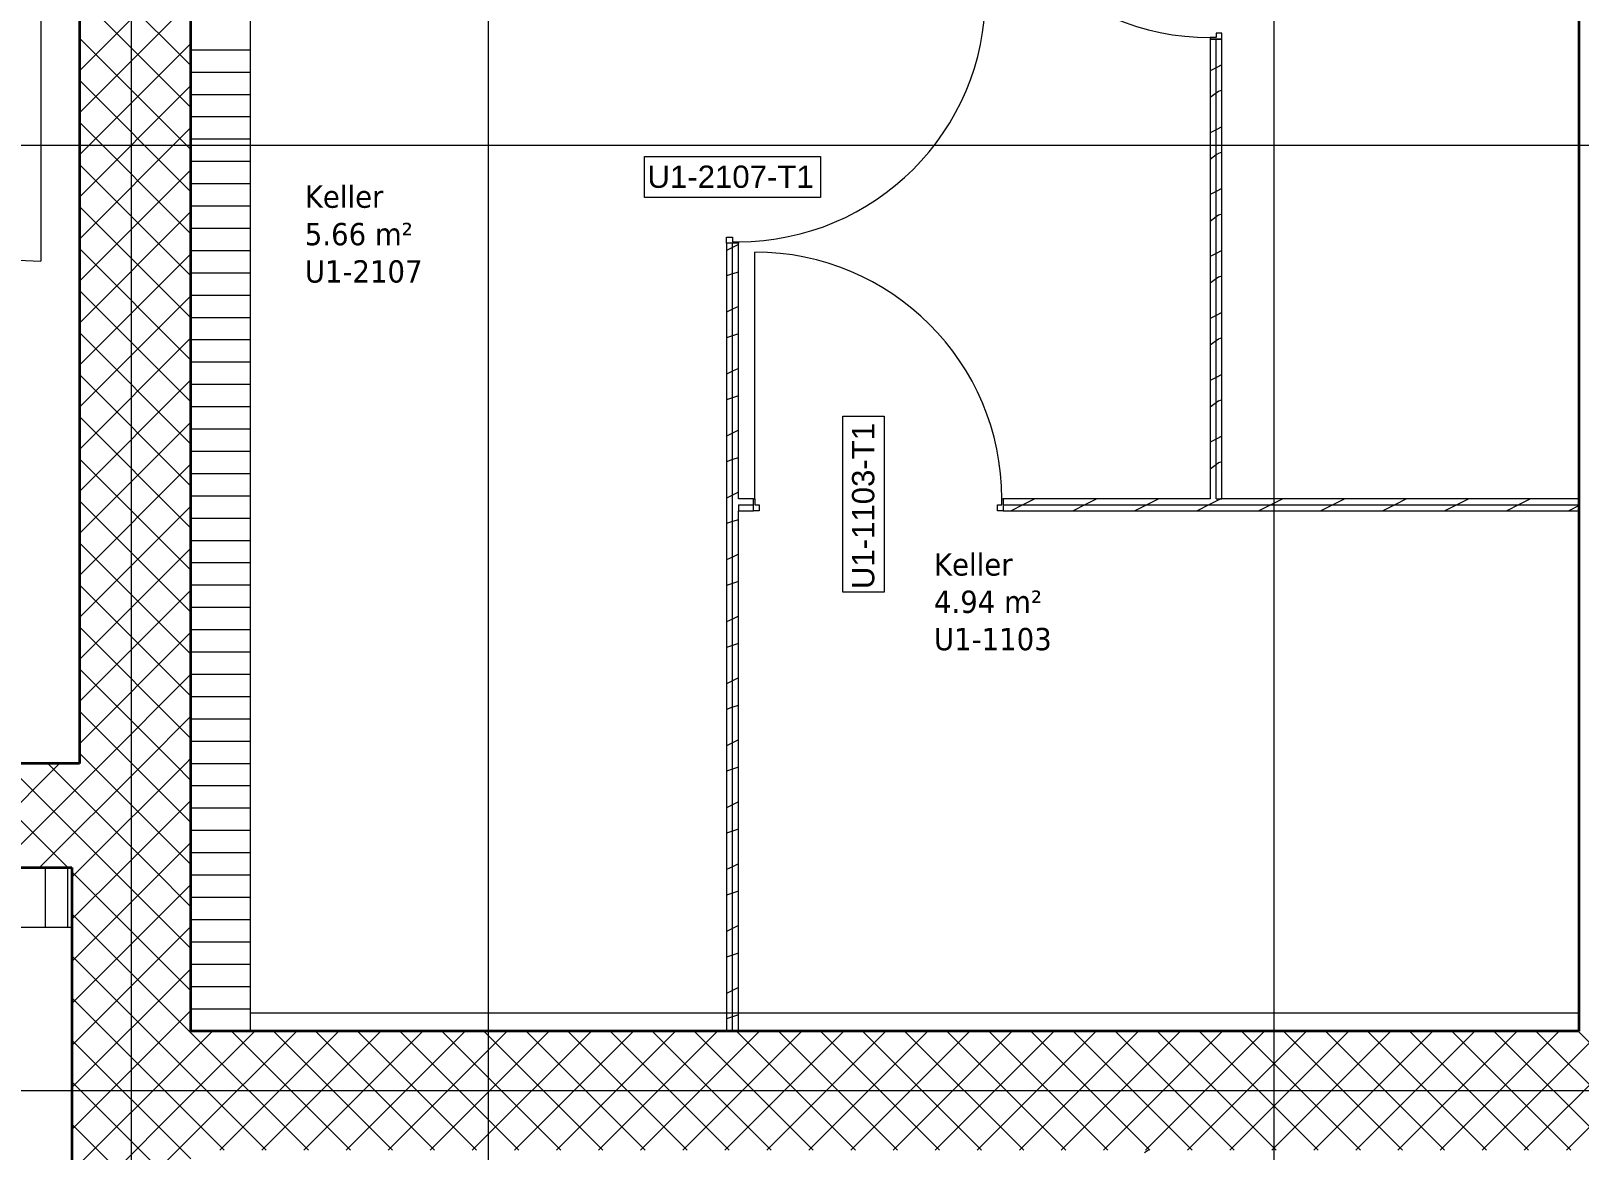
# Model space of a CAD drawing. Extents: x -1907 to 937, y -179 to 966.
# Drawn here: x -198.8 to -94.8, y 402.8 to 478 of the extents above; entities that cross this region are included whole.
import ezdxf
from ezdxf.lldxf.tags import DXFTag

# ---------------------------------------------------------------- set-up
doc = ezdxf.new("R2010")
doc.units = 0
doc.layers.get('0').update_dxf_attribs({"lineweight": 13})
for name, color, linetype, lineweight in [('A-AREA-____-IDEN', 7, 'Continuous', 5), ('A-DETL-____-HDLN', 7, '_Verdeckte Linien_', 9), ('A-DOOR-____-IDEN', 7, 'Continuous', 5), ('A-DOOR-FRAM-MCUT', 7, 'Continuous', 9), ('A-DOOR-OPNG-OTLN', 7, 'Continuous', 9), ('A-FLOR-____-OVHD', 7, 'Strichpunkt - Fein', 9), ('A-WALL-____-MCUT', 7, 'Continuous', 35), ('A-WALL-____-PATT', 7, 'Continuous', 35), ('A-WALL-FNSH-MCUT', 7, 'Continuous', 35), ('S-GRID-____-OTLN', 7, 'Continuous', 5)]:
    doc.layers.add(name, color=color, linetype=linetype, lineweight=lineweight)
doc.styles.get("Standard").update_dxf_attribs({"font": 'arial.ttf'})
tags = doc.linetypes.add('_Rasterlinie_', pattern=[0.375, 0.2, -0.05, 0.075, -0.05]).pattern_tags.tags
tags[10:11] = [DXFTag(74, 4), DXFTag(75, 0), DXFTag(340, '0'), DXFTag(46, 1.0), DXFTag(50, 0.0), DXFTag(44, 0.0), DXFTag(45, 0.0)]
tags[8:9] = [DXFTag(74, 4), DXFTag(75, 0), DXFTag(340, '0'), DXFTag(46, 1.0), DXFTag(50, 0.0), DXFTag(44, 0.0), DXFTag(45, 0.0)]
tags[6:7] = [DXFTag(74, 4), DXFTag(75, 0), DXFTag(340, '0'), DXFTag(46, 1.0), DXFTag(50, 0.0), DXFTag(44, 0.0), DXFTag(45, 0.0)]
tags[4:5] = [DXFTag(74, 4), DXFTag(75, 0), DXFTag(340, '0'), DXFTag(46, 1.0), DXFTag(50, 0.0), DXFTag(44, 0.0), DXFTag(45, 0.0)]
tags = doc.linetypes.add('_Verdeckte Linien_', pattern=[0.15, 0.1, -0.05]).pattern_tags.tags
tags[6:7] = [DXFTag(74, 4), DXFTag(75, 0), DXFTag(340, '0'), DXFTag(46, 1.0), DXFTag(50, 0.0), DXFTag(44, 0.0), DXFTag(45, 0.0)]
tags[4:5] = [DXFTag(74, 4), DXFTag(75, 0), DXFTag(340, '0'), DXFTag(46, 1.0), DXFTag(50, 0.0), DXFTag(44, 0.0), DXFTag(45, 0.0)]
tags = doc.linetypes.add('Strichpunkt - Fein', pattern=[0.2, 0.1, -0.05, 0, -0.05]).pattern_tags.tags
tags[10:11] = [DXFTag(74, 4), DXFTag(75, 0), DXFTag(340, '0'), DXFTag(46, 1.0), DXFTag(50, 0.0), DXFTag(44, 0.0), DXFTag(45, 0.0)]
tags[8:9] = [DXFTag(74, 4), DXFTag(75, 0), DXFTag(340, '0'), DXFTag(46, 1.0), DXFTag(50, 0.0), DXFTag(44, 0.0), DXFTag(45, 0.0)]
tags[6:7] = [DXFTag(74, 4), DXFTag(75, 0), DXFTag(340, '0'), DXFTag(46, 1.0), DXFTag(50, 0.0), DXFTag(44, 0.0), DXFTag(45, 0.0)]
tags[4:5] = [DXFTag(74, 4), DXFTag(75, 0), DXFTag(340, '0'), DXFTag(46, 1.0), DXFTag(50, 0.0), DXFTag(44, 0.0), DXFTag(45, 0.0)]

# ---------------------------------------------------------------- blocks, each defined once
blk = doc.blocks.new('Referenz-A0UJ2810XE', base_point=(-1920.13, -159.41))
at = {"layer": 'A-DETL-____-HDLN', "color": 0, "linetype": '_Verdeckte Linien_', "ltscale": 0.13}
blk.add_line((-168.06, 401.75), (-168.06, 518.75), dxfattribs=at)
at = {"layer": 'A-DOOR-____-IDEN', "color": 0, "linetype": 'Continuous', "ltscale": 0.13}
for p, q in [((-157.58, 469.59), (-145.74, 469.59)), ((-157.58, 466.81), (-157.58, 469.59)), ((-145.74, 469.59), (-145.74, 466.81)), ((-145.74, 466.81), (-157.58, 466.81)), ((-144.25, 440.28), (-144.25, 452.12)), ((-144.25, 452.12), (-141.47, 452.12)), ((-141.47, 452.12), (-141.47, 440.28)), ((-141.47, 440.28), (-144.25, 440.28))]:
    blk.add_line(p, q, dxfattribs=at)
at = {"layer": 'A-DOOR-FRAM-MCUT', "color": 0, "linetype": 'Continuous', "ltscale": 0.13}
for p, q in [((-118.76, 477.88), (-119.16, 477.88)), ((-119.16, 477.88), (-119.16, 477.58)), ((-118.76, 477.48), (-118.76, 477.88)), ((-119.56, 477.58), (-119.56, 477.48)), ((-119.16, 477.58), (-119.56, 477.58)), ((-119.56, 477.48), (-118.76, 477.48)), ((-152.06, 464.15), (-151.66, 464.15)), ((-152.06, 463.75), (-152.06, 464.15)), ((-151.66, 464.15), (-151.66, 463.85)), ((-151.26, 463.75), (-152.06, 463.75)), ((-151.66, 463.85), (-151.26, 463.85)), ((-151.26, 463.85), (-151.26, 463.75)), ((-150.26, 445.75), (-150.26, 446.55)), ((-150.26, 446.55), (-150.16, 446.55)), ((-150.16, 446.55), (-150.16, 446.15)), ((-133.56, 446.15), (-133.56, 446.55)), ((-133.56, 446.55), (-133.46, 446.55)), ((-133.46, 446.55), (-133.46, 445.75)), ((-149.86, 445.75), (-150.26, 445.75)), ((-150.16, 446.15), (-149.86, 446.15)), ((-149.86, 446.15), (-149.86, 445.75)), ((-133.86, 446.15), (-133.56, 446.15)), ((-133.86, 445.75), (-133.86, 446.15)), ((-133.46, 445.75), (-133.86, 445.75))]:
    blk.add_line(p, q, dxfattribs=at)
at = {"layer": 'A-DOOR-OPNG-OTLN', "color": 0, "linetype": 'Continuous', "ltscale": 0.13}
for p, q in [((-198.16, 482.55), (-198.16, 462.55)), ((-150.16, 446.55), (-150.16, 463.15))]:
    blk.add_line(p, q, dxfattribs=at)
for centre, major_axis in [((-119.56, 494.18), (-16.6, 0)), ((-198.16, 482.55), (-20, 0)), ((-151.26, 480.45), (0, -16.6)), ((-150.16, 446.55), (16.6, 0))]:
    blk.add_ellipse(centre, major_axis=major_axis, ratio=1, start_param=0, end_param=1.570796, dxfattribs=at)
at = {"layer": 'A-FLOR-____-OVHD', "color": 0, "linetype": 'Strichpunkt - Fein', "ltscale": 0.13}
blk.add_line((-94.76, 411.95), (-184.06, 411.95), dxfattribs=at)
at = {"layer": 'A-WALL-____-MCUT', "color": 0, "linetype": 'Continuous', "ltscale": 0.35}
for p, q in [((-94.76, 410.75), (-94.76, 597.15)), ((-195.56, 482.75), (-195.56, 428.75)), ((-188.06, 410.75), (-188.06, 482.75)), ((-195.56, 428.75), (-290.06, 428.75)), ((-298.66, 421.75), (-196.06, 421.75)), ((-196.06, 421.75), (-196.06, 331.75)), ((-94.76, 410.75), (-188.06, 410.75))]:
    blk.add_line(p, q, dxfattribs=at)
at = {"layer": 'A-WALL-____-MCUT', "color": 0, "linetype": 'Continuous', "lineweight": 9, "ltscale": 0.13}
for p, q in [((-184.06, 410.75), (-184.06, 481.55)), ((-119.16, 446.55), (-119.16, 477.48)), ((-151.66, 410.75), (-151.66, 463.75)), ((-119.16, 446.55), (-118.76, 446.55)), ((-151.26, 446.15), (-150.26, 446.15)), ((-151.26, 446.15), (-151.26, 445.75)), ((-133.46, 446.15), (-94.76, 446.15)), ((-301.66, 417.75), (-196.06, 417.75))]:
    blk.add_line(p, q, dxfattribs=at)
at = {"layer": 'A-WALL-____-PATT', "color": 0, "linetype": 'Continuous', "lineweight": 9, "ltscale": 0.13}
for p, q in [((-188.06, 475.69), (-195.56, 483.19)), ((-195.56, 475.34), (-188.06, 482.84)), ((-188.06, 472.87), (-195.56, 480.37)), ((-195.56, 472.51), (-188.06, 480.01)), ((-188.06, 470.04), (-195.56, 477.54)), ((-195.56, 469.68), (-188.06, 477.18)), ((-188.06, 476.76), (-184.06, 476.76)), ((-119.16, 475.55), (-119.56, 475.35)), ((-118.76, 475.75), (-119.16, 475.55)), ((-188.06, 467.21), (-195.56, 474.71)), ((-188.06, 475.26), (-184.06, 475.26)), ((-195.56, 466.85), (-188.06, 474.35)), ((-188.06, 473.76), (-184.06, 473.76)), ((-119.16, 473.84), (-119.56, 473.54)), ((-119, 473.96), (-119.16, 473.84)), ((-118.76, 474.03), (-119, 473.96)), ((-188.06, 464.38), (-195.56, 471.88)), ((-195.56, 464.02), (-188.06, 471.52)), ((-188.06, 472.26), (-184.06, 472.26)), ((-119.16, 471.38), (-119.56, 471.18)), ((-118.76, 471.58), (-119.16, 471.38)), ((-188.06, 470.76), (-184.06, 470.76)), ((-119.16, 469.68), (-119.56, 469.38)), ((-119, 469.79), (-119.16, 469.68)), ((-118.76, 469.87), (-119, 469.79)), ((-188.06, 461.55), (-195.56, 469.05)), ((-195.56, 461.19), (-188.06, 468.69)), ((-188.06, 469.26), (-184.06, 469.26)), ((-188.06, 467.76), (-184.06, 467.76)), ((-119.16, 467.22), (-119.56, 467.02)), ((-118.76, 467.42), (-119.16, 467.22)), ((-188.06, 458.72), (-195.56, 466.22)), ((-188.06, 466.26), (-184.06, 466.26)), ((-195.56, 458.37), (-188.06, 465.87)), ((-119.16, 465.51), (-119.56, 465.21)), ((-119, 465.63), (-119.16, 465.51)), ((-118.76, 465.7), (-119, 465.63)), ((-188.06, 464.76), (-184.06, 464.76)), ((-188.06, 455.89), (-195.56, 463.39)), ((-188.06, 463.26), (-184.06, 463.26)), ((-151.66, 463.46), (-152.06, 463.26)), ((-151.26, 463.66), (-151.66, 463.46)), ((-119.16, 463.05), (-119.56, 462.85)), ((-118.76, 463.25), (-119.16, 463.05)), ((-195.56, 455.54), (-188.06, 463.04)), ((-188.06, 461.76), (-184.06, 461.76)), ((-151.66, 461.68), (-152.06, 461.55)), ((-151.26, 461.81), (-151.66, 461.68)), ((-119.16, 461.35), (-119.56, 461.05)), ((-119, 461.47), (-119.16, 461.35)), ((-118.76, 461.54), (-119, 461.46)), ((-188.06, 453.07), (-195.56, 460.57)), ((-195.56, 452.71), (-188.06, 460.21)), ((-188.06, 460.26), (-184.06, 460.26)), ((-151.66, 459.3), (-152.06, 459.1)), ((-151.26, 459.5), (-151.66, 459.3)), ((-119.16, 458.89), (-119.56, 458.69)), ((-118.76, 459.09), (-119.16, 458.89)), ((-188.06, 458.76), (-184.06, 458.76)), ((-188.06, 450.24), (-195.56, 457.74)), ((-195.56, 449.88), (-188.06, 457.38)), ((-188.06, 457.26), (-184.06, 457.26)), ((-151.66, 457.51), (-152.06, 457.38)), ((-151.26, 457.65), (-151.66, 457.51)), ((-119.16, 457.18), (-119.56, 456.88)), ((-119, 457.3), (-119.16, 457.18)), ((-118.76, 457.38), (-119, 457.3)), ((-188.06, 447.41), (-195.56, 454.91)), ((-188.06, 455.76), (-184.06, 455.76)), ((-151.66, 455.13), (-152.06, 454.93)), ((-151.26, 455.33), (-151.66, 455.13)), ((-119.16, 454.72), (-119.56, 454.52)), ((-118.76, 454.92), (-119.16, 454.72)), ((-195.56, 447.05), (-188.06, 454.55)), ((-188.06, 454.26), (-184.06, 454.26)), ((-188.06, 452.76), (-184.06, 452.76)), ((-151.66, 453.35), (-152.06, 453.22)), ((-151.26, 453.48), (-151.66, 453.35)), ((-119.16, 453.02), (-119.56, 452.72)), ((-119, 453.14), (-119.16, 453.02)), ((-118.76, 453.21), (-119, 453.13)), ((-188.06, 444.58), (-195.56, 452.08)), ((-195.56, 444.22), (-188.06, 451.72)), ((-188.06, 451.26), (-184.06, 451.26)), ((-151.66, 450.97), (-152.06, 450.77)), ((-151.26, 451.17), (-151.66, 450.97)), ((-118.76, 450.76), (-119.16, 450.56)), ((-188.06, 449.76), (-184.06, 449.76)), ((-119.16, 450.56), (-119.56, 450.36)), ((-188.06, 441.75), (-195.56, 449.25)), ((-195.56, 441.4), (-188.06, 448.9)), ((-151.66, 449.19), (-152.06, 449.05)), ((-151.26, 449.32), (-151.66, 449.19)), ((-119.16, 448.85), (-119.56, 448.55)), ((-119, 448.97), (-119.16, 448.85)), ((-118.76, 449.05), (-119, 448.97)), ((-188.06, 448.26), (-184.06, 448.26)), ((-188.06, 438.92), (-195.56, 446.42)), ((-188.06, 446.76), (-184.06, 446.76)), ((-151.66, 446.8), (-152.06, 446.6)), ((-151.26, 447), (-151.66, 446.8)), ((-131.34, 446.55), (-132.14, 446.15)), ((-127.17, 446.55), (-127.97, 446.15)), ((-123.01, 446.55), (-123.81, 446.15)), ((-118.84, 446.55), (-119.64, 446.15)), ((-118.76, 446.59), (-118.84, 446.55)), ((-114.68, 446.55), (-115.48, 446.15)), ((-110.51, 446.55), (-111.31, 446.15)), ((-106.35, 446.55), (-107.15, 446.15)), ((-102.18, 446.55), (-102.98, 446.15)), ((-98.02, 446.55), (-98.82, 446.15)), ((-195.56, 438.57), (-188.06, 446.07)), ((-132.14, 446.15), (-132.94, 445.75)), ((-127.97, 446.15), (-128.77, 445.75)), ((-123.81, 446.15), (-124.61, 445.75)), ((-119.64, 446.15), (-120.44, 445.75)), ((-115.48, 446.15), (-116.28, 445.75)), ((-111.31, 446.15), (-112.11, 445.75)), ((-107.15, 446.15), (-107.95, 445.75)), ((-102.98, 446.15), (-103.78, 445.75)), ((-98.82, 446.15), (-99.62, 445.75)), ((-94.76, 446.1), (-95.45, 445.75)), ((-188.06, 445.26), (-184.06, 445.26)), ((-151.66, 445.02), (-152.06, 444.89)), ((-151.26, 445.15), (-151.66, 445.02)), ((-188.06, 436.1), (-195.56, 443.6)), ((-188.06, 443.76), (-184.06, 443.76)), ((-195.56, 435.74), (-188.06, 443.24)), ((-188.06, 442.26), (-184.06, 442.26)), ((-151.66, 442.64), (-152.06, 442.44)), ((-151.26, 442.84), (-151.66, 442.64)), ((-188.06, 433.27), (-195.56, 440.77)), ((-195.56, 432.91), (-188.06, 440.41)), ((-188.06, 440.76), (-184.06, 440.76)), ((-151.66, 440.86), (-152.06, 440.72)), ((-151.26, 440.99), (-151.66, 440.86)), ((-188.06, 439.26), (-184.06, 439.26)), ((-151.66, 438.47), (-152.06, 438.27)), ((-151.26, 438.67), (-151.66, 438.47)), ((-188.06, 430.44), (-195.56, 437.94)), ((-195.56, 430.08), (-188.06, 437.58)), ((-188.06, 437.76), (-184.06, 437.76)), ((-188.06, 436.26), (-184.06, 436.26)), ((-151.66, 436.69), (-152.06, 436.56)), ((-151.26, 436.82), (-151.66, 436.69)), ((-189.2, 428.75), (-195.56, 435.11)), ((-194.06, 428.75), (-188.06, 434.75)), ((-188.06, 434.76), (-184.06, 434.76)), ((-151.66, 434.31), (-152.06, 434.11)), ((-151.26, 434.51), (-151.66, 434.31)), ((-188.06, 433.26), (-184.06, 433.26)), ((-192.03, 428.75), (-195.56, 432.28)), ((-191.24, 428.75), (-188.06, 431.93)), ((-151.66, 432.53), (-152.06, 432.39)), ((-151.26, 432.66), (-151.66, 432.53)), ((-188.06, 431.76), (-184.06, 431.76)), ((-188.06, 430.26), (-184.06, 430.26)), ((-151.66, 430.14), (-152.06, 429.94)), ((-151.26, 430.34), (-151.66, 430.14)), ((-203.89, 421.75), (-196.89, 428.75)), ((-196.34, 421.75), (-203.34, 428.75)), ((-201.06, 421.75), (-194.06, 428.75)), ((-193.51, 421.75), (-200.51, 428.75)), ((-198.24, 421.75), (-191.24, 428.75)), ((-190.69, 421.75), (-197.69, 428.75)), ((-194.86, 428.75), (-195.56, 429.45)), ((-195.41, 421.75), (-188.41, 428.75)), ((-188.06, 421.95), (-194.86, 428.75)), ((-188.06, 424.78), (-192.03, 428.75)), ((-188.06, 427.61), (-189.2, 428.75)), ((-188.41, 428.75), (-188.06, 429.1)), ((-188.06, 428.76), (-184.06, 428.76)), ((-151.66, 428.36), (-152.06, 428.23)), ((-151.26, 428.5), (-151.66, 428.36)), ((-188.06, 427.26), (-184.06, 427.26)), ((-192.58, 421.75), (-188.06, 426.27)), ((-188.06, 425.76), (-184.06, 425.76)), ((-151.66, 425.98), (-152.06, 425.78)), ((-151.26, 426.18), (-151.66, 425.98)), ((-188.06, 424.26), (-184.06, 424.26)), ((-151.66, 424.2), (-152.06, 424.06)), ((-151.26, 424.33), (-151.66, 424.2)), ((-189.75, 421.75), (-188.06, 423.44)), ((-188.06, 422.76), (-184.06, 422.76)), ((-197.86, 421.75), (-197.86, 417.75)), ((-196.36, 421.75), (-196.36, 417.75)), ((-196.06, 421.1), (-195.41, 421.75)), ((-196.06, 418.27), (-192.58, 421.75)), ((-196.06, 415.44), (-189.75, 421.75)), ((-188.06, 413.47), (-196.06, 421.47)), ((-188.06, 416.3), (-193.51, 421.75)), ((-188.06, 419.12), (-190.69, 421.75)), ((-151.66, 421.81), (-152.06, 421.61)), ((-151.26, 422.01), (-151.66, 421.81)), ((-196.06, 412.61), (-188.06, 420.61)), ((-188.06, 421.26), (-184.06, 421.26)), ((-188.06, 419.76), (-184.06, 419.76)), ((-151.66, 420.03), (-152.06, 419.9)), ((-151.26, 420.17), (-151.66, 420.03)), ((-188.06, 410.64), (-196.06, 418.64)), ((-196.06, 409.78), (-188.06, 417.78)), ((-188.06, 418.26), (-184.06, 418.26)), ((-151.66, 417.65), (-152.06, 417.45)), ((-151.26, 417.85), (-151.66, 417.65)), ((-188.06, 416.76), (-184.06, 416.76)), ((-188.06, 407.81), (-196.06, 415.81)), ((-188.06, 415.26), (-184.06, 415.26)), ((-151.66, 415.87), (-152.06, 415.73)), ((-151.26, 416), (-151.66, 415.87)), ((-196.06, 406.95), (-188.06, 414.95)), ((-188.06, 413.76), (-184.06, 413.76)), ((-151.66, 413.48), (-152.06, 413.28)), ((-151.26, 413.68), (-151.66, 413.48)), ((-188.06, 404.98), (-196.06, 412.98)), ((-196.06, 404.13), (-188.06, 412.13)), ((-188.06, 412.26), (-184.06, 412.26)), ((-151.66, 411.7), (-152.06, 411.57)), ((-151.26, 411.84), (-151.66, 411.7)), ((-188.06, 402.15), (-196.06, 410.15)), ((-188.06, 410.76), (-184.06, 410.76)), ((-188.06, 409.3), (-186.61, 410.75)), ((-188.06, 406.47), (-183.78, 410.75)), ((-188.06, 403.64), (-180.95, 410.75)), ((-180.17, 402.75), (-188.06, 410.64)), ((-186.12, 402.75), (-178.12, 410.75)), ((-177.34, 402.75), (-185.34, 410.75)), ((-183.3, 402.75), (-175.3, 410.75)), ((-174.51, 402.75), (-182.51, 410.75)), ((-180.47, 402.75), (-172.47, 410.75)), ((-171.69, 402.75), (-179.69, 410.75)), ((-177.64, 402.75), (-169.64, 410.75)), ((-168.86, 402.75), (-176.86, 410.75)), ((-174.81, 402.75), (-166.81, 410.75)), ((-166.03, 402.75), (-174.03, 410.75)), ((-171.98, 402.75), (-163.98, 410.75)), ((-163.2, 402.75), (-171.2, 410.75)), ((-169.15, 402.75), (-161.15, 410.75)), ((-160.37, 402.75), (-168.37, 410.75)), ((-166.32, 402.75), (-158.32, 410.75)), ((-157.54, 402.75), (-165.54, 410.75)), ((-163.5, 402.75), (-155.5, 410.75)), ((-154.72, 402.75), (-162.72, 410.75)), ((-160.67, 402.75), (-152.67, 410.75)), ((-151.89, 402.75), (-159.89, 410.75)), ((-157.84, 402.75), (-149.84, 410.75)), ((-149.06, 402.75), (-157.06, 410.75)), ((-155.01, 402.75), (-147.01, 410.75)), ((-146.23, 402.75), (-154.23, 410.75)), ((-152.18, 402.75), (-144.18, 410.75)), ((-143.4, 402.75), (-151.4, 410.75)), ((-149.35, 402.75), (-141.35, 410.75)), ((-140.57, 402.75), (-148.57, 410.75)), ((-146.53, 402.75), (-138.53, 410.75)), ((-137.75, 402.75), (-145.75, 410.75)), ((-143.7, 402.75), (-135.7, 410.75)), ((-134.92, 402.75), (-142.92, 410.75)), ((-140.87, 402.75), (-132.87, 410.75)), ((-132.09, 402.75), (-140.09, 410.75)), ((-138.04, 402.75), (-130.04, 410.75)), ((-129.26, 402.75), (-137.26, 410.75)), ((-135.21, 402.75), (-127.21, 410.75)), ((-126.43, 402.75), (-134.43, 410.75)), ((-132.38, 402.75), (-124.38, 410.75)), ((-123.6, 402.75), (-131.6, 410.75)), ((-129.56, 402.75), (-121.56, 410.75)), ((-120.77, 402.75), (-128.77, 410.75)), ((-126.73, 402.75), (-118.73, 410.75)), ((-117.95, 402.75), (-125.95, 410.75)), ((-123.9, 402.75), (-115.9, 410.75)), ((-115.12, 402.75), (-123.12, 410.75)), ((-121.07, 402.75), (-113.07, 410.75)), ((-112.29, 402.75), (-120.29, 410.75)), ((-118.24, 402.75), (-110.24, 410.75)), ((-109.46, 402.75), (-117.46, 410.75)), ((-115.41, 402.75), (-107.41, 410.75)), ((-106.63, 402.75), (-114.63, 410.75)), ((-112.58, 402.75), (-104.58, 410.75)), ((-103.8, 402.75), (-111.8, 410.75)), ((-109.76, 402.75), (-101.76, 410.75)), ((-100.98, 402.75), (-108.98, 410.75)), ((-106.93, 402.75), (-98.93, 410.75)), ((-98.15, 402.75), (-106.15, 410.75)), ((-104.1, 402.75), (-96.1, 410.75)), ((-95.32, 402.75), (-103.32, 410.75)), ((-101.27, 402.75), (-93.27, 410.75)), ((-92.49, 402.75), (-100.49, 410.75)), ((-98.44, 402.75), (-90.44, 410.75)), ((-89.66, 402.75), (-97.66, 410.75)), ((-95.61, 402.75), (-87.61, 410.75)), ((-86.83, 402.75), (-94.83, 410.75)), ((-196.06, 401.3), (-188.06, 409.3)), ((-188.06, 399.33), (-196.06, 407.33)), ((-183, 402.75), (-188.06, 407.81)), ((-196.06, 398.47), (-188.06, 406.47)), ((-185.83, 402.75), (-188.06, 404.98)), ((-188.06, 396.5), (-196.06, 404.5)), ((-196.06, 395.64), (-188.06, 403.64)), ((-123.71, 402.75), (-123.96, 402.56))]:
    blk.add_line(p, q, dxfattribs=at)
at = {"layer": 'A-WALL-FNSH-MCUT', "color": 0, "linetype": 'Continuous', "lineweight": 9, "ltscale": 0.13}
for p, q in [((-119.56, 477.48), (-119.56, 446.55)), ((-118.76, 477.48), (-119.56, 477.48)), ((-118.76, 446.55), (-118.76, 477.48)), ((-152.06, 463.75), (-152.06, 410.75)), ((-151.26, 463.75), (-152.06, 463.75)), ((-151.26, 446.55), (-151.26, 463.75)), ((-150.26, 446.55), (-151.26, 446.55)), ((-150.26, 445.75), (-150.26, 446.55)), ((-119.56, 446.55), (-133.46, 446.55)), ((-133.46, 446.55), (-133.46, 445.75)), ((-94.76, 446.55), (-118.76, 446.55)), ((-151.26, 410.75), (-151.26, 445.75)), ((-151.26, 445.75), (-150.26, 445.75)), ((-133.46, 445.75), (-94.76, 445.75))]:
    blk.add_line(p, q, dxfattribs=at)
at = {"layer": 'S-GRID-____-OTLN', "color": 0, "linetype": '_Rasterlinie_', "ltscale": 0.13}
for p, q in [((-192.06, 186.65), (-192.06, 950.47)), ((-115.26, 186.65), (-115.26, 950.47)), ((-944.26, 470.35), (300.93, 470.35)), ((-944.26, 406.75), (300.93, 406.75))]:
    blk.add_line(p, q, dxfattribs=at)
at = {"layer": 'A-AREA-____-IDEN', "color": 0, "linetype": 'Continuous', "ltscale": 0.13, "char_height": 1.5, "attachment_point": 1}
for s, insert in [('{\\W0.9;\\fVerdana;Keller}', (-180.41, 467.63)), ('{\\W0.9;\\fVerdana;5.66 m²}', (-180.41, 465.11)), ('{\\W0.9;\\fVerdana;U1-2107}', (-180.41, 462.6)), ('{\\W0.9;\\fVerdana;Keller}', (-138.12, 442.89)), ('{\\W0.9;\\fVerdana;4.94 m²}', (-138.12, 440.38)), ('{\\W0.9;\\fVerdana;U1-1103}', (-138.12, 437.87))]:
    blk.add_mtext(s, dxfattribs=dict(at, insert=insert))
at = {"layer": 'A-DOOR-____-IDEN', "color": 0, "linetype": 'Continuous', "ltscale": 0.13, "insert": (-157.38, 468.97), "char_height": 1.5, "attachment_point": 1}
blk.add_mtext('{\\fArial;U1-2107-T1}', dxfattribs=at)
at = {"layer": 'A-DOOR-____-IDEN', "color": 0, "linetype": 'Continuous', "ltscale": 0.13, "insert": (-143.63, 440.48), "char_height": 1.5, "attachment_point": 1, "rotation": 90}
blk.add_mtext('{\\fArial;U1-1103-T1}', dxfattribs=at)

msp = doc.modelspace()

# ---------------------------------------------------------------- block references
at = {"color": 9, "lineweight": 25, "ltscale": 0.25, "true_color": 0xc0c0c0}
msp.add_blockref('Referenz-A0UJ2810XE', (-1920.13, -159.41), dxfattribs=at)

doc.saveas('drawing.dxf')
